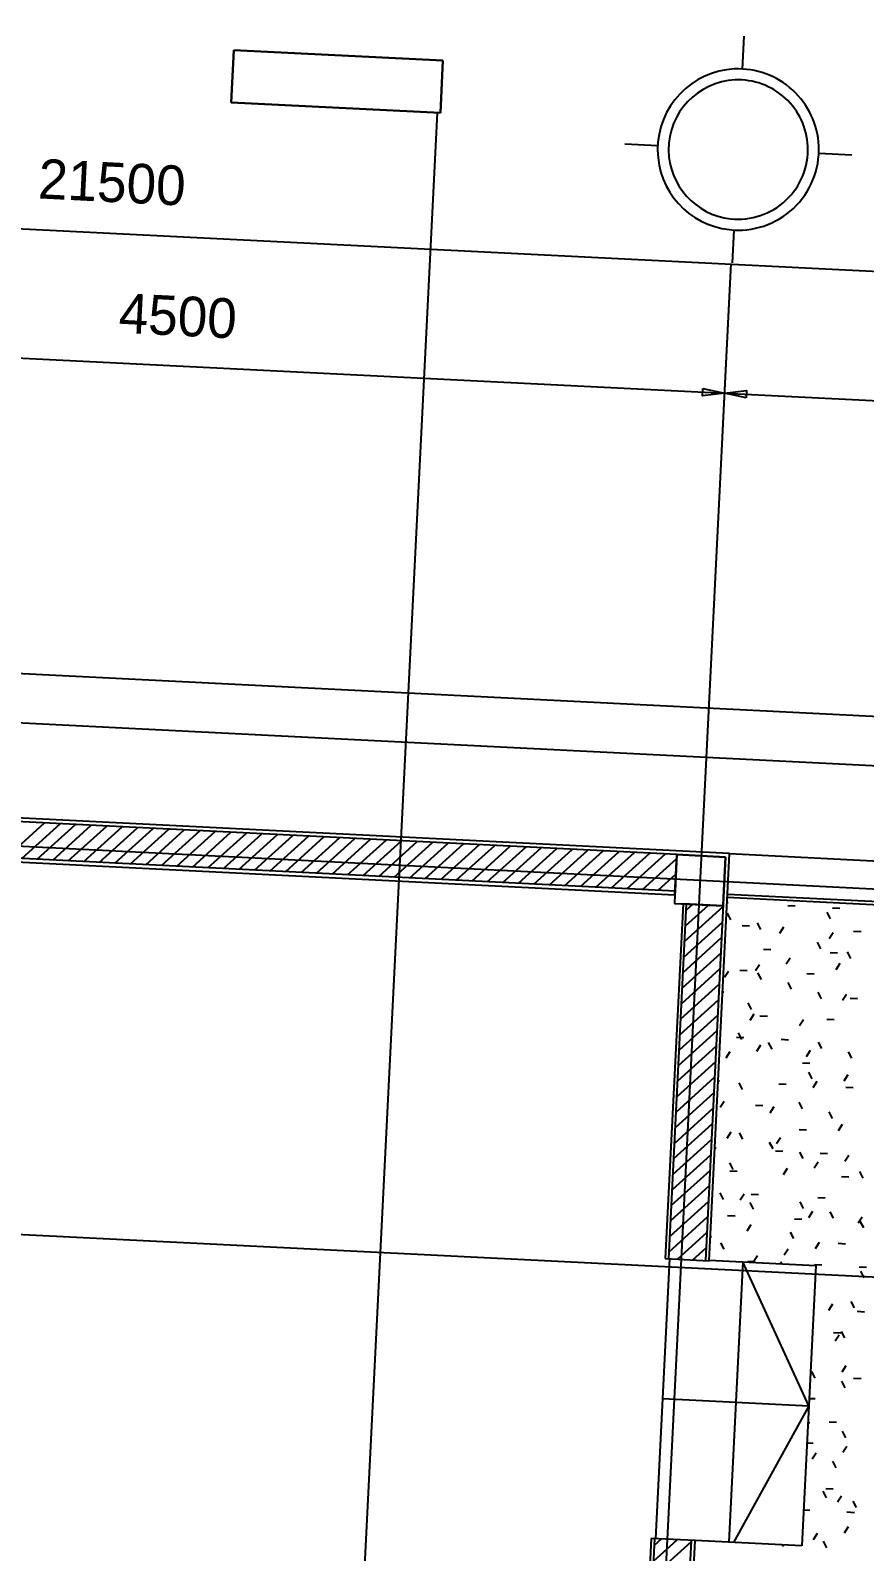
# Model space of a CAD drawing. Extents: x 549999 to 550212, y 1838161 to 1838467.
# Drawn here: x 550124.45 to 550127.87, y 1838357.28 to 1838363.51 of the extents above; entities that cross this region are included whole.
import ezdxf

# ---------------------------------------------------------------- set-up
doc = ezdxf.new("R2010")
doc.units = 0
for name, color, linetype in [('Level 13', 7, 'Continuous'), ('Level 14', 7, 'Continuous'), ('Level 15', 7, 'Continuous'), ('Level 17', 7, 'Continuous'), ('Level 18', 7, 'Continuous'), ('Level 19', 7, 'Continuous'), ('Level 20', 7, 'Continuous'), ('Level 33', 7, 'Continuous'), ('Level 36', 7, 'Continuous'), ('Level 4', 7, 'Continuous'), ('Level 6', 7, 'Continuous'), ('Level 8', 7, 'Continuous'), ('Level 9', 7, 'Continuous')]:
    doc.layers.add(name, color=color, linetype=linetype)

# ---------------------------------------------------------------- blocks, each defined once
blk = doc.blocks.new('FLOO10')
at = {"layer": 'Level 8'}
for p, q in [((1048.51, 1267.1), (-1101.49, 1267.1)), ((-1081.49, 1247.1), (1028.51, 1247.1))]:
    blk.add_line(p, q, dxfattribs=at)
blk = doc.blocks.new('GRID_2')
at = {"layer": 'Level 19'}
for p, q in [((0, 0.5169), (0, 0.3669)), ((-0.5169, 0), (-0.3669, 0)), ((0.5169, 0), (0.3669, 0)), ((0, -0.5169), (0, -0.3669))]:
    blk.add_line(p, q, dxfattribs=at)
for radius, start, end in [(0.3669, 86.59057, 185.41735), (0.3669, 3.40943, 86.59057), (0.3169, 86.59057, 185.41735), (0.3169, 3.40943, 86.59057), (0.3169, 275.41735, 3.40943), (0.3669, 275.41735, 3.40943), (0.3669, 185.41735, 275.41735), (0.3169, 185.41735, 275.41735)]:
    blk.add_arc((0, 0), radius, start, end, dxfattribs=at)
blk = doc.blocks.new('SECTI1')
at = {"layer": 'Level 17'}
for p, q in [((-0.2381, 0), (-0.2381, 0.9525)), ((-0.2381, 0.9525), (0, 0.9525)), ((0, 0.9525), (-0.2381, 0.9525)), ((-0.2381, 0.9525), (-0.2381, 0)), ((0, 0.9525), (0, 0)), ((0, 0), (0, 0.9525)), ((0, 0), (-0.2381, 0)), ((-0.2381, 0), (0, 0))]:
    blk.add_line(p, q, dxfattribs=at)

msp = doc.modelspace()

# ---------------------------------------------------------------- linework, layer by layer
at = {"layer": 'Level 13'}
msp.add_line((550127.0399, 1838357.9047), (550127.6392, 1838357.8748), dxfattribs=at)
at = {"layer": 'Level 14'}
for p, q in [((550124.3518, 1838360.1193), (550124.5091, 1838360.2616)), ((550124.4154, 1838360.1161), (550124.5727, 1838360.2584)), ((550124.4789, 1838360.1129), (550124.6362, 1838360.2552)), ((550124.5425, 1838360.1097), (550124.6998, 1838360.2521)), ((550124.6061, 1838360.1066), (550124.7634, 1838360.2489)), ((550124.6696, 1838360.1034), (550124.8269, 1838360.2457)), ((550124.7332, 1838360.1002), (550124.8905, 1838360.2425)), ((550124.7967, 1838360.097), (550124.954, 1838360.2394)), ((550124.8603, 1838360.0939), (550125.0176, 1838360.2362)), ((550124.9239, 1838360.0907), (550125.0812, 1838360.233)), ((550124.9874, 1838360.0875), (550125.1447, 1838360.2298)), ((550125.051, 1838360.0843), (550125.2083, 1838360.2266)), ((550125.1145, 1838360.0811), (550125.2718, 1838360.2235)), ((550125.1781, 1838360.078), (550125.3354, 1838360.2203)), ((550125.2417, 1838360.0748), (550125.399, 1838360.2171)), ((550125.3052, 1838360.0716), (550125.4625, 1838360.2139)), ((550125.3688, 1838360.0684), (550125.5261, 1838360.2108)), ((550125.4323, 1838360.0653), (550125.5896, 1838360.2076)), ((550125.4959, 1838360.0621), (550125.6532, 1838360.2044)), ((550125.5595, 1838360.0589), (550125.7168, 1838360.2012)), ((550125.623, 1838360.0557), (550125.7803, 1838360.198)), ((550125.6866, 1838360.0525), (550125.8439, 1838360.1949)), ((550125.7501, 1838360.0494), (550125.9074, 1838360.1917)), ((550125.8137, 1838360.0462), (550125.971, 1838360.1885)), ((550125.8773, 1838360.043), (550126.0346, 1838360.1853)), ((550125.9408, 1838360.0398), (550126.0981, 1838360.1822)), ((550126.0044, 1838360.0367), (550126.1617, 1838360.179)), ((550126.0679, 1838360.0335), (550126.2252, 1838360.1758)), ((550126.1315, 1838360.0303), (550126.2888, 1838360.1726)), ((550126.1951, 1838360.0271), (550126.3524, 1838360.1694)), ((550126.2586, 1838360.0239), (550126.4159, 1838360.1663)), ((550126.3222, 1838360.0208), (550126.4795, 1838360.1631)), ((550126.3857, 1838360.0176), (550126.543, 1838360.1599)), ((550126.4493, 1838360.0144), (550126.6066, 1838360.1567)), ((550126.5129, 1838360.0112), (550126.6702, 1838360.1536)), ((550126.5764, 1838360.0081), (550126.7337, 1838360.1504)), ((550126.64, 1838360.0049), (550126.7973, 1838360.1472)), ((550126.7035, 1838360.0017), (550126.8608, 1838360.144)), ((550126.7671, 1838359.9985), (550126.9244, 1838360.1408)), ((550126.8307, 1838359.9953), (550126.988, 1838360.1377)), ((550126.8942, 1838359.9922), (550127.0515, 1838360.1345)), ((550126.9578, 1838359.989), (550127.0979, 1838360.1157)), ((550127.0213, 1838359.9858), (550127.0947, 1838360.0522)), ((550127.0849, 1838359.9826), (550127.0915, 1838359.9886)), ((550127.131, 1838359.7768), (550127.2883, 1838359.9191)), ((550127.1342, 1838359.8404), (550127.2281, 1838359.9254)), ((550127.1373, 1838359.9039), (550127.1646, 1838359.9286)), ((550127.1278, 1838359.7133), (550127.2851, 1838359.8556)), ((550127.1246, 1838359.6497), (550127.2819, 1838359.792)), ((550127.1215, 1838359.5861), (550127.2788, 1838359.7285)), ((550127.1183, 1838359.5226), (550127.2756, 1838359.6649)), ((550127.1151, 1838359.459), (550127.2724, 1838359.6013)), ((550127.1119, 1838359.3955), (550127.2692, 1838359.5378)), ((550127.1087, 1838359.3319), (550127.266, 1838359.4742)), ((550127.1056, 1838359.2683), (550127.2629, 1838359.4107)), ((550127.1024, 1838359.2048), (550127.2597, 1838359.3471)), ((550127.0992, 1838359.1412), (550127.2565, 1838359.2835)), ((550127.096, 1838359.0777), (550127.2533, 1838359.22)), ((550127.0929, 1838359.0141), (550127.2502, 1838359.1564)), ((550127.0897, 1838358.9505), (550127.247, 1838359.0929)), ((550127.0865, 1838358.887), (550127.2438, 1838359.0293)), ((550127.0833, 1838358.8234), (550127.2406, 1838358.9657)), ((550127.0801, 1838358.7599), (550127.2374, 1838358.9022)), ((550127.077, 1838358.6963), (550127.2343, 1838358.8386)), ((550127.0738, 1838358.6327), (550127.2311, 1838358.7751)), ((550127.0706, 1838358.5692), (550127.2279, 1838358.7115)), ((550127.0674, 1838358.5056), (550127.2247, 1838358.6479)), ((550127.1006, 1838358.475), (550127.2216, 1838358.5844)), ((550127.1642, 1838358.4718), (550127.2184, 1838358.5208)), ((550127.001, 1838357.1759), (550127.1583, 1838357.3182)), ((550127.0041, 1838357.2394), (550127.0999, 1838357.326)), ((550127.0073, 1838357.303), (550127.0363, 1838357.3292))]:
    msp.add_line(p, q, dxfattribs=at)
at = {"layer": 'Level 15'}
for p, q in [((550127.3041, 1838359.9359), (550127.3093, 1838359.9356)), ((550127.3194, 1838359.8652), (550127.3056, 1838359.8921)), ((550127.5532, 1838359.9234), (550127.5833, 1838359.9219)), ((550127.7283, 1838359.8693), (550127.7145, 1838359.8961)), ((550127.7358, 1838359.9143), (550127.766, 1838359.9128)), ((550127.366, 1838359.8412), (550127.3961, 1838359.8397)), ((550127.4425, 1838359.8255), (550127.4287, 1838359.8524)), ((550127.5358, 1838359.8347), (550127.5195, 1838359.8093)), ((550127.7391, 1838359.8122), (550127.7227, 1838359.7869)), ((550127.8226, 1838359.8184), (550127.8527, 1838359.8169)), ((550127.6886, 1838359.7462), (550127.6749, 1838359.7731)), ((550127.4527, 1838359.7453), (550127.4829, 1838359.7438)), ((550127.563, 1838359.7082), (550127.5467, 1838359.6829)), ((550127.7267, 1838359.7316), (550127.7568, 1838359.7301)), ((550127.7663, 1838359.6858), (550127.7499, 1838359.6605)), ((550127.8117, 1838359.7065), (550127.798, 1838359.7334)), ((550127.3102, 1838359.6539), (550127.2938, 1838359.6285)), ((550127.3568, 1838359.6586), (550127.387, 1838359.6571)), ((550127.4366, 1838359.6811), (550127.4202, 1838359.6557)), ((550127.4445, 1838359.6211), (550127.4308, 1838359.6479)), ((550127.6308, 1838359.6449), (550127.661, 1838359.6434)), ((550127.2859, 1838359.5706), (550127.2911, 1838359.5703)), ((550127.5676, 1838359.5814), (550127.5538, 1838359.6083)), ((550127.6907, 1838359.5418), (550127.6769, 1838359.5686)), ((550127.7935, 1838359.5594), (550127.7771, 1838359.534)), ((550127.4049, 1838359.498), (550127.3911, 1838359.5249)), ((550127.8089, 1838359.5444), (550127.839, 1838359.5429)), ((550127.4142, 1838359.4778), (550127.3978, 1838359.4525)), ((550127.439, 1838359.4714), (550127.4692, 1838359.4698)), ((550127.6174, 1838359.4554), (550127.601, 1838359.43)), ((550127.713, 1838359.4577), (550127.7431, 1838359.4562)), ((550127.3431, 1838359.3846), (550127.3733, 1838359.3831)), ((550127.3652, 1838359.3749), (550127.3514, 1838359.4018)), ((550127.5258, 1838359.3755), (550127.5559, 1838359.374)), ((550127.3149, 1838359.3242), (550127.2986, 1838359.2989)), ((550127.4414, 1838359.3514), (550127.425, 1838359.326)), ((550127.4883, 1838359.3353), (550127.4745, 1838359.3621)), ((550127.6446, 1838359.329), (550127.6282, 1838359.3036)), ((550127.6927, 1838359.3373), (550127.679, 1838359.3642)), ((550127.8158, 1838359.2976), (550127.802, 1838359.3245)), ((550127.6126, 1838359.2796), (550127.6427, 1838359.2781)), ((550127.2676, 1838359.2053), (550127.2728, 1838359.205)), ((550127.3672, 1838359.1705), (550127.3535, 1838359.1973)), ((550127.5167, 1838359.1928), (550127.5468, 1838359.1913)), ((550127.6531, 1838359.2142), (550127.6393, 1838359.2411)), ((550127.6718, 1838359.2025), (550127.6554, 1838359.1772)), ((550127.7982, 1838359.2297), (550127.7818, 1838359.2044)), ((550127.7906, 1838359.1791), (550127.8208, 1838359.1776)), ((550127.2925, 1838359.121), (550127.2761, 1838359.0956)), ((550127.4208, 1838359.1061), (550127.4509, 1838359.1045)), ((550127.4958, 1838359.0985), (550127.4794, 1838359.0732)), ((550127.6134, 1838359.0911), (550127.5996, 1838359.118)), ((550127.7365, 1838359.0515), (550127.7227, 1838359.0783)), ((550127.5989, 1838359.0056), (550127.629, 1838359.0041)), ((550127.7758, 1838359.0265), (550127.7594, 1838359.0012)), ((550127.3197, 1838358.9945), (550127.3033, 1838358.9692)), ((550127.3693, 1838358.966), (550127.3555, 1838358.9929)), ((550127.4924, 1838358.9263), (550127.4786, 1838358.9532)), ((550127.5229, 1838358.9721), (550127.5066, 1838358.9468)), ((550127.2539, 1838358.9313), (550127.2591, 1838358.931)), ((550127.503, 1838358.9188), (550127.5331, 1838358.9173)), ((550127.6154, 1838358.8867), (550127.6017, 1838358.9135)), ((550127.6856, 1838358.9097), (550127.7158, 1838358.9082)), ((550127.803, 1838358.9001), (550127.7866, 1838358.8747)), ((550127.3157, 1838358.8366), (550127.3459, 1838358.8351)), ((550127.3296, 1838358.8429), (550127.3159, 1838358.8698)), ((550127.5501, 1838358.8457), (550127.5338, 1838358.8203)), ((550127.6766, 1838358.8729), (550127.6602, 1838358.8475)), ((550127.7724, 1838358.8138), (550127.8025, 1838358.8123)), ((550127.8616, 1838358.8074), (550127.8478, 1838358.8342)), ((550127.29, 1838358.7198), (550127.2762, 1838358.7467)), ((550127.3741, 1838358.7417), (550127.3577, 1838358.7163)), ((550127.413, 1838358.6802), (550127.3993, 1838358.707)), ((550127.4025, 1838358.7407), (550127.4326, 1838358.7392)), ((550127.6175, 1838358.6822), (550127.6037, 1838358.7091)), ((550127.6765, 1838358.7271), (550127.7066, 1838358.7255)), ((550127.3066, 1838358.654), (550127.3368, 1838358.6525)), ((550127.5806, 1838358.6403), (550127.6107, 1838358.6388)), ((550127.6541, 1838358.6697), (550127.6378, 1838358.6443)), ((550127.7406, 1838358.6426), (550127.7268, 1838358.6694)), ((550127.8574, 1838358.6472), (550127.841, 1838358.6219)), ((550127.8637, 1838358.6029), (550127.8499, 1838358.6298)), ((550127.2357, 1838358.566), (550127.2409, 1838358.5657)), ((550127.4013, 1838358.6153), (550127.3849, 1838358.5899)), ((550127.5778, 1838358.5591), (550127.5641, 1838358.586)), ((550127.292, 1838358.5154), (550127.2782, 1838358.5422)), ((550127.5549, 1838358.516), (550127.5385, 1838358.4907)), ((550127.6813, 1838358.5432), (550127.6649, 1838358.5179)), ((550127.7587, 1838358.5398), (550127.7888, 1838358.5383)), ((550127.3888, 1838358.4668), (550127.4189, 1838358.4653)), ((550127.4285, 1838358.4888), (550127.4121, 1838358.4635)), ((550127.5279, 1838358.4561), (550127.5244, 1838358.4629)), ((550127.6628, 1838358.4531), (550127.6929, 1838358.4516)), ((550127.8454, 1838358.4439), (550127.8756, 1838358.4424)), ((550127.8657, 1838358.3984), (550127.8519, 1838358.4253)), ((550127.7357, 1838358.2904), (550127.7193, 1838358.265)), ((550127.826, 1838358.2754), (550127.8123, 1838358.3022)), ((550127.8363, 1838358.2613), (550127.8664, 1838358.2598)), ((550127.7404, 1838358.1745), (550127.7706, 1838358.173)), ((550127.7629, 1838358.164), (550127.7465, 1838358.1386)), ((550127.7864, 1838358.1523), (550127.7726, 1838358.1791)), ((550127.6653, 1838357.9875), (550127.6516, 1838358.0143)), ((550127.7901, 1838358.0375), (550127.7737, 1838358.0122)), ((550127.7884, 1838357.9478), (550127.7747, 1838357.9747)), ((550127.8226, 1838357.9873), (550127.8527, 1838357.9858)), ((550127.6407, 1838357.9049), (550127.6655, 1838357.9036)), ((550127.6412, 1838357.8071), (550127.6354, 1838357.798)), ((550127.7222, 1838357.8092), (550127.7523, 1838357.8077)), ((550127.7905, 1838357.7434), (550127.7767, 1838357.7702)), ((550127.6316, 1838357.7222), (550127.6564, 1838357.721)), ((550127.7948, 1838357.7079), (550127.7785, 1838357.6825)), ((550127.6684, 1838357.6807), (550127.6521, 1838357.6553)), ((550127.7508, 1838357.6203), (550127.737, 1838357.6471)), ((550127.7111, 1838357.4972), (550127.6974, 1838357.5241)), ((550127.7085, 1838357.5352), (550127.7386, 1838357.5337)), ((550127.7724, 1838357.5046), (550127.7561, 1838357.4793)), ((550127.6179, 1838357.4482), (550127.6427, 1838357.447)), ((550127.8342, 1838357.4575), (550127.8204, 1838357.4844)), ((550127.7952, 1838357.4394), (550127.8254, 1838357.4378)), ((550127.6732, 1838357.351), (550127.6568, 1838357.3257)), ((550127.7132, 1838357.2927), (550127.6994, 1838357.3196)), ((550127.7996, 1838357.3782), (550127.7832, 1838357.3529)), ((550127.5342, 1838357.3043), (550127.5304, 1838357.2985))]:
    msp.add_line(p, q, dxfattribs=at)
at = {"layer": 'Level 18'}
for p, q in [((550127.3198, 1838362.5525), (550126.2589, 1838341.3311)), ((550111.9127, 1838360.7912), (550141.0461, 1838359.3347))]:
    msp.add_line(p, q, dxfattribs=at)
at = {"layer": 'Level 20'}
for p, q in [((550114.0363, 1838363.2143), (550135.5095, 1838362.1408)), ((550127.3158, 1838362.4713), (550127.2858, 1838361.8721)), ((550127.3158, 1838362.4713), (550127.2858, 1838361.8721)), ((550122.7989, 1838362.2466), (550127.2933, 1838362.0219)), ((550127.2933, 1838362.0219), (550131.2883, 1838361.8222))]:
    msp.add_line(p, q, dxfattribs=at)
for points in [[(550127.2048, 1838362.0412), (550127.2933, 1838362.0219), (550127.2034, 1838362.0115)], [(550127.3817, 1838362.0026), (550127.2933, 1838362.0219), (550127.3832, 1838362.0323)]]:
    msp.add_lwpolyline(points, close=True, dxfattribs=at)
at = {"layer": 'Level 33'}
for q in [(550127.3683, 1838358.4641), (550127.3304, 1838357.3145)]:
    msp.add_line((550127.6392, 1838357.8748), q, dxfattribs=at)
at = {"layer": 'Level 36'}
for p, q in [((550125.0559, 1838341.9298), (550126.1179, 1838363.1711)), ((550112.0527, 1838359.1943), (550141.0941, 1838357.7425))]:
    msp.add_line(p, q, dxfattribs=at)
at = {"layer": 'Level 4'}
for p, q in [((550127.0987, 1838360.1321), (550122.8041, 1838360.3468)), ((550127.3142, 1838360.1364), (550122.9396, 1838360.3551)), ((550127.0912, 1838359.9823), (550122.7966, 1838360.197)), ((550122.7958, 1838360.182), (550127.0904, 1838359.9673)), ((550127.0904, 1838359.9673), (550127.0987, 1838360.1321)), ((550127.0987, 1838360.1321), (550127.2984, 1838360.1221)), ((550127.2984, 1838360.1221), (550127.2158, 1838358.4692)), ((550127.2308, 1838358.4685), (550127.3142, 1838360.1364)), ((550127.3142, 1838360.1364), (550133.6063, 1838359.8218)), ((550130.5561, 1838359.7941), (550127.3052, 1838359.9566)), ((550127.1237, 1838359.9306), (550127.051, 1838358.4775)), ((550127.066, 1838358.4767), (550127.1386, 1838359.9299)), ((550127.2885, 1838359.9224), (550127.1237, 1838359.9306)), ((550127.051, 1838358.4775), (550127.2308, 1838358.4685)), ((550126.9937, 1838357.3313), (550126.9389, 1838356.2353)), ((550126.9539, 1838356.2345), (550127.0087, 1838357.3306)), ((550127.1735, 1838357.3224), (550126.9937, 1838357.3313)), ((550127.1037, 1838356.227), (550127.1585, 1838357.3231)), ((550127.1179, 1838356.2113), (550127.1735, 1838357.3224))]:
    msp.add_line(p, q, dxfattribs=at)
at = {"layer": 'Level 6'}
for p, q in [((550127.0987, 1838360.1321), (550127.0904, 1838359.9673)), ((550127.0987, 1838360.1321), (550127.0912, 1838359.9823)), ((550127.2984, 1838360.1221), (550127.0987, 1838360.1321)), ((550127.2984, 1838360.1221), (550127.0987, 1838360.1321)), ((550127.2885, 1838359.9224), (550127.2984, 1838360.1221)), ((550127.2902, 1838359.9574), (550127.2984, 1838360.1221)), ((550127.0904, 1838359.9673), (550127.0887, 1838359.9324)), ((550127.0904, 1838359.9673), (550127.0887, 1838359.9324)), ((550127.0912, 1838359.9823), (550127.0904, 1838359.9673)), ((550127.2885, 1838359.9224), (550127.2902, 1838359.9574)), ((550127.0887, 1838359.9324), (550127.2885, 1838359.9224)), ((550127.0887, 1838359.9324), (550127.1237, 1838359.9306)), ((550127.1237, 1838359.9306), (550127.1386, 1838359.9299)), ((550127.1386, 1838359.9299), (550127.2885, 1838359.9224))]:
    msp.add_line(p, q, dxfattribs=at)
at = {"layer": 'Level 8'}
for p, q in [((550131.0861, 1838359.7801), (550127.3058, 1838359.969)), ((550127.2309, 1838358.4709), (550127.6679, 1838358.4491)), ((550127.6679, 1838358.4491), (550127.6105, 1838357.3005)), ((550127.6105, 1838357.3005), (550127.1735, 1838357.3224))]:
    msp.add_line(p, q, dxfattribs=at)
at = {"layer": 'Level 9'}
for p, q in [((550127.0685, 1838358.4766), (550127.0112, 1838357.3305)), ((550127.0685, 1838358.4766), (550127.0112, 1838357.3305)), ((550127.3683, 1838358.4641), (550127.3109, 1838357.3155)), ((550127.3683, 1838358.4641), (550127.3109, 1838357.3155)), ((550127.6679, 1838358.4491), (550127.6105, 1838357.3005))]:
    msp.add_line(p, q, dxfattribs=at)

# ---------------------------------------------------------------- block references
at = {"layer": 'Level 17', "xscale": 0.9000000000000004, "yscale": -0.9, "rotation": -92.86199379204062}
msp.add_blockref('SECTI1', (550126.13, 1838363.17), dxfattribs=at)
at = {"layer": 'Level 19', "xscale": 0.9000000000000004, "yscale": 0.9, "rotation": 177.13800620795936}
msp.add_blockref('GRID_2', (550127.35, 1838363.02), dxfattribs=at)
at = {"layer": 'Level 8', "xscale": 0.010000000000000004, "yscale": 0.01, "rotation": -2.8619937920406366}
msp.add_blockref('FLOO10', (550124.32, 1838348.19), dxfattribs=at)

# ---------------------------------------------------------------- texts
at = {"layer": 'Level 20'}
for s, p in [('21500', (550124.48, 1838362.82)), ('4500', (550124.81, 1838362.27))]:
    msp.add_text(s, height=0.16224, rotation=357.13801, dxfattribs=at).set_placement(p)

doc.saveas('drawing.dxf')
